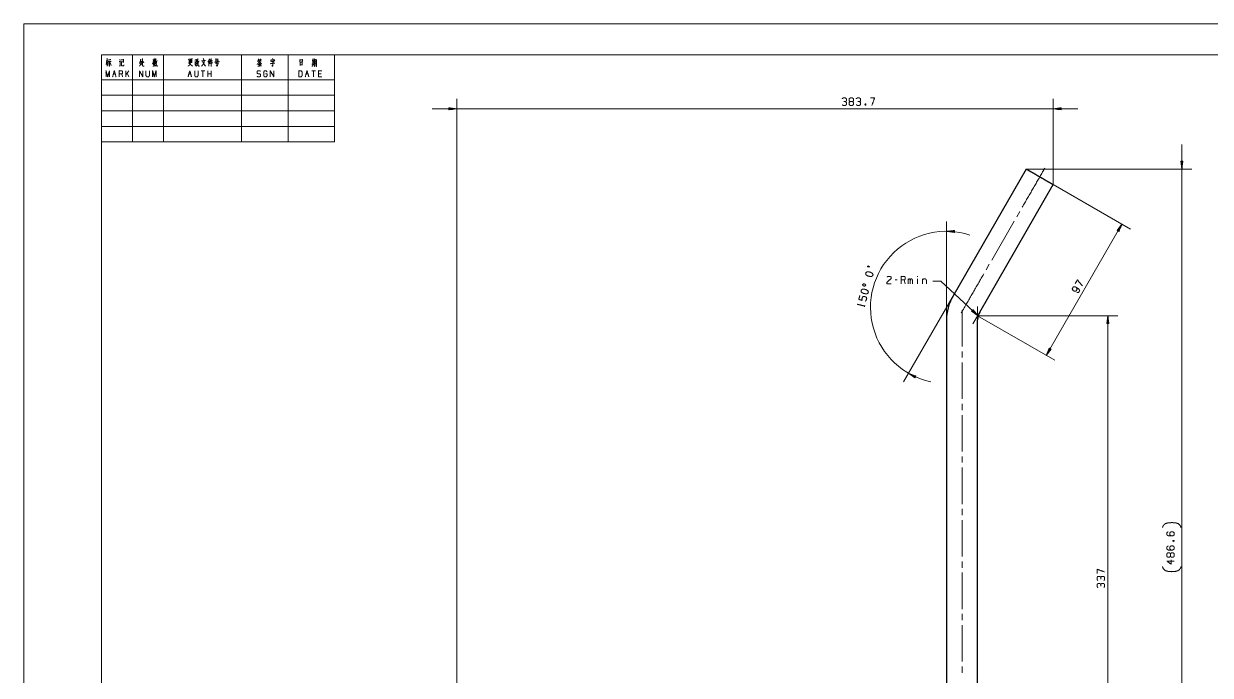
# Model space of a CAD drawing. Header units: millimetres. Extents: x 0 to 594, y 0 to 420.
# Drawn here: x 0 to 381.6, y 210.6 to 420 of the extents above; entities that cross this region are included whole.
import ezdxf

# ---------------------------------------------------------------- set-up
doc = ezdxf.new("R2010")
doc.units = ezdxf.units.MM
doc.layers.add('101', color=7, linetype='Continuous', true_color=0xffffff)

msp = doc.modelspace()

# ---------------------------------------------------------------- linework, layer by layer
at = {"layer": '101', "color": 133, "linetype": 'Continuous', "lineweight": 18}
for p, q in [((594, 420), (0, 420)), ((0, 420), (0, 0)), ((25, 410), (25, 382)), ((25, 410), (100, 410)), ((584, 410), (25, 410)), ((25, 410), (100, 410)), ((25, 410), (25, 10)), ((25, 410), (100, 410)), ((35, 410), (35, 382)), ((45, 410), (45, 382)), ((70, 410), (70, 382)), ((85, 410), (85, 382)), ((100, 410), (100, 382)), ((25, 402), (100, 402)), ((25, 397), (100, 397)), ((25, 392), (100, 392)), ((25, 387), (100, 387)), ((25, 382), (100, 382))]:
    msp.add_line(p, q, dxfattribs=at)
at = {"layer": '101', "color": 72, "linetype": 'Continuous', "lineweight": 18}
for p, q in [((30.93, 408.63), (31.06, 408.24)), ((75.44, 408.32), (75.87, 408.39)), ((76.01, 408.26), (76.54, 408.36)), ((26.76, 408.05), (26.54, 406.94)), ((26.56, 408.12), (27.17, 408.12)), ((26.88, 407.89), (27.1, 407.41)), ((27.3, 407.54), (27.07, 406.67)), ((27.76, 407.52), (28.07, 406.63)), ((30.85, 406.38), (31.12, 406.83)), ((31.33, 407.83), (31.42, 407.72)), ((33.79, 404.9), (32.82, 403.53)), ((32.82, 402.93), (32.82, 404.9)), ((41.53, 407.97), (42.32, 408.14)), ((42.44, 407.91), (42.98, 408.03)), ((53.37, 407.85), (53.89, 407.93)), ((55.11, 406.63), (55.56, 407.18)), ((58.21, 404.9), (57.1, 404.9)), ((57.65, 404.9), (57.65, 402.93)), ((59.22, 402.93), (59.22, 404.9)), ((60.33, 402.93), (60.33, 404.9)), ((75.54, 408.3), (75.65, 407.99)), ((76.03, 407.39), (75.56, 407.31)), ((76.17, 408.24), (76.3, 407.91)), ((93.8, 404.9), (92.68, 404.9)), ((92.76, 408.18), (93.62, 408.3)), ((93.04, 407.83), (93.3, 407.89)), ((93.05, 407.47), (93.28, 407.54)), ((93.24, 404.9), (93.24, 402.93)), ((93.8, 407.81), (94.05, 407.87)), ((28.86, 403.92), (29.41, 403.92)), ((31.81, 402.93), (31.53, 403.92)), ((33.79, 402.93), (33.23, 404.11)), ((53.13, 403.92), (53.69, 403.92)), ((60.33, 403.92), (59.22, 403.92)), ((90.84, 403.92), (91.4, 403.92)), ((95.64, 403.92), (94.81, 403.92)), ((270.64, 394.21), (270.8, 393.79)), ((280.93, 337.64), (280.26, 337.64)), ((283.54, 336.44), (283.21, 337.64)), ((284.48, 336.44), (284.48, 338.01)), ((287.42, 338.01), (287.42, 336.44)), ((289.03, 338.01), (289.03, 336.44)), ((270.39, 329.03), (270.5, 329.44)), ((369.57, 253.71), (370, 253.87))]:
    msp.add_line(p, q, dxfattribs=at)
at = {"layer": '101', "color": 22, "linetype": 'Continuous', "lineweight": 18}
for p, q in [((139.29, 163.5), (139.29, 395.85)), ((331.12, 368.3), (331.12, 395.85)), ((339.05, 392.67), (131.35, 392.67)), ((136.75, 393.01), (136.75, 392.34)), ((139.29, 392.67), (136.75, 393.01)), ((136.75, 393), (136.78, 393)), ((136.75, 393), (136.78, 393)), ((136.75, 392.95), (137.16, 392.95)), ((136.75, 392.9), (137.55, 392.9)), ((136.75, 392.85), (137.94, 392.85)), ((136.75, 392.8), (138.32, 392.8)), ((136.75, 392.75), (138.71, 392.75)), ((136.75, 392.7), (139.09, 392.7)), ((136.75, 392.34), (139.29, 392.67)), ((136.75, 392.65), (139.09, 392.65)), ((136.75, 392.6), (138.71, 392.6)), ((136.75, 392.55), (138.32, 392.55)), ((136.75, 392.49), (137.94, 392.49)), ((136.75, 392.44), (137.55, 392.44)), ((136.75, 392.39), (137.16, 392.39)), ((136.75, 392.34), (136.78, 392.34)), ((136.75, 392.34), (136.78, 392.34)), ((333.66, 393.01), (331.12, 392.67)), ((331.12, 392.67), (333.66, 392.34)), ((333.66, 392.7), (331.31, 392.7)), ((333.66, 392.65), (331.31, 392.65)), ((333.66, 392.75), (331.7, 392.75)), ((333.66, 392.6), (331.7, 392.6)), ((333.66, 392.8), (332.08, 392.8)), ((333.66, 392.55), (332.08, 392.55)), ((333.66, 392.85), (332.47, 392.85)), ((333.66, 392.49), (332.47, 392.49)), ((333.66, 392.9), (332.85, 392.9)), ((333.66, 392.44), (332.85, 392.44)), ((333.66, 392.95), (333.24, 392.95)), ((333.66, 392.39), (333.24, 392.39)), ((333.66, 393), (333.62, 393)), ((333.66, 393), (333.62, 393)), ((333.66, 392.34), (333.62, 392.34)), ((333.66, 392.34), (333.62, 392.34)), ((333.66, 392.34), (333.66, 393.01)), ((372.51, 381.24), (372.51, 122.06)), ((372.17, 375.84), (372.51, 373.3)), ((372.84, 375.84), (372.17, 375.84)), ((372.18, 375.84), (372.18, 375.81)), ((372.18, 375.84), (372.18, 375.81)), ((372.23, 375.84), (372.23, 375.42)), ((372.28, 375.84), (372.28, 375.04)), ((372.33, 375.84), (372.33, 374.65)), ((372.38, 375.84), (372.38, 374.26)), ((372.43, 375.84), (372.43, 373.88)), ((372.48, 375.84), (372.48, 373.49)), ((372.51, 373.3), (372.84, 375.84)), ((372.53, 375.84), (372.53, 373.49)), ((372.58, 375.84), (372.58, 373.88)), ((372.63, 375.84), (372.63, 374.26)), ((372.68, 375.84), (372.68, 374.65)), ((372.73, 375.84), (372.73, 375.04)), ((372.78, 375.84), (372.78, 375.42)), ((372.84, 375.84), (372.84, 375.81)), ((372.84, 375.84), (372.84, 375.81)), ((322.46, 373.3), (375.68, 373.3)), ((331.12, 368.3), (355.95, 353.96)), ((296.79, 324.82), (296.79, 356.47)), ((353.2, 355.55), (328.87, 313.41)), ((353.2, 355.55), (351.64, 353.52)), ((351.87, 353.39), (352.85, 355.08)), ((351.91, 353.36), (353.09, 355.39)), ((351.96, 353.34), (353.13, 355.37)), ((352, 353.31), (352.98, 355.01)), ((352.22, 353.18), (353.2, 355.55)), ((299.33, 353.56), (296.79, 353.29)), ((296.79, 353.29), (299.32, 352.89)), ((299.33, 353.25), (296.98, 353.31)), ((299.32, 353.2), (296.98, 353.26)), ((299.32, 353.15), (297.36, 353.2)), ((299.33, 353.3), (297.37, 353.35)), ((299.33, 353.35), (297.75, 353.39)), ((299.32, 353.1), (297.75, 353.14)), ((299.32, 353.05), (298.13, 353.08)), ((299.33, 353.4), (298.14, 353.43)), ((299.32, 353), (298.52, 353.02)), ((299.33, 353.45), (298.53, 353.48)), ((299.32, 352.95), (298.9, 352.96)), ((299.33, 353.51), (298.92, 353.52)), ((299.32, 352.9), (299.28, 352.9)), ((299.32, 352.9), (299.28, 352.9)), ((299.33, 353.56), (299.3, 353.56)), ((299.33, 353.56), (299.3, 353.56)), ((299.32, 352.89), (299.33, 353.56)), ((351.64, 353.52), (352.22, 353.18)), ((351.65, 353.51), (351.66, 353.54)), ((351.65, 353.51), (351.66, 353.54)), ((351.69, 353.49), (351.9, 353.85)), ((351.74, 353.46), (352.14, 354.16)), ((351.78, 353.44), (352.37, 354.47)), ((351.82, 353.41), (352.61, 354.78)), ((352.04, 353.28), (352.83, 354.65)), ((352.09, 353.26), (352.68, 354.29)), ((352.13, 353.23), (352.53, 353.93)), ((352.18, 353.21), (352.38, 353.57)), ((352.22, 353.18), (352.24, 353.21)), ((352.22, 353.18), (352.24, 353.21)), ((292.4, 337.25), (294.94, 337.25)), ((294.94, 337.25), (306.96, 326.11)), ((298.8, 332.32), (282.97, 304.91)), ((305.32, 328.08), (304.87, 327.59)), ((304.87, 327.6), (304.89, 327.58)), ((304.87, 327.6), (304.89, 327.58)), ((304.87, 327.59), (306.96, 326.11)), ((304.9, 327.63), (305.21, 327.35)), ((304.94, 327.67), (305.53, 327.13)), ((304.97, 327.71), (305.85, 326.9)), ((305.01, 327.75), (306.16, 326.68)), ((305.04, 327.78), (306.48, 326.45)), ((305.08, 327.82), (306.8, 326.23)), ((305.11, 327.86), (306.83, 326.26)), ((305.15, 327.9), (306.58, 326.56)), ((305.18, 327.93), (306.34, 326.86)), ((305.21, 327.97), (306.09, 327.16)), ((305.25, 328.01), (305.84, 327.46)), ((305.28, 328.04), (305.59, 327.76)), ((305.32, 328.08), (305.34, 328.06)), ((305.32, 328.08), (305.34, 328.06)), ((306.96, 326.11), (305.32, 328.08)), ((306.79, 326.16), (351.88, 326.16)), ((306.79, 326.16), (331.62, 311.82)), ((348.71, 326.16), (348.37, 323.62)), ((348.48, 323.62), (348.48, 324.42)), ((348.53, 323.62), (348.53, 324.81)), ((348.58, 323.62), (348.58, 325.19)), ((348.63, 323.62), (348.63, 325.58)), ((348.68, 323.62), (348.68, 325.97)), ((349.04, 323.62), (348.71, 326.16)), ((348.71, 326.16), (348.71, 157.5)), ((348.73, 323.62), (348.73, 325.97)), ((348.78, 323.62), (348.78, 325.58)), ((348.83, 323.62), (348.83, 325.19)), ((348.88, 323.62), (348.88, 324.81)), ((348.93, 323.62), (348.93, 324.42)), ((348.37, 323.62), (349.04, 323.62)), ((348.38, 323.62), (348.38, 323.65)), ((348.38, 323.62), (348.38, 323.65)), ((348.43, 323.62), (348.43, 324.04)), ((348.99, 323.62), (348.99, 324.04)), ((349.04, 323.62), (349.04, 323.65)), ((349.04, 323.62), (349.04, 323.65)), ((329.85, 315.77), (328.87, 313.41)), ((328.87, 313.41), (330.43, 315.44)), ((330.12, 315.62), (328.95, 313.59)), ((330.17, 315.59), (328.99, 313.56)), ((330.08, 315.64), (329.1, 313.95)), ((330.21, 315.57), (329.23, 313.87)), ((330.03, 315.67), (329.25, 314.31)), ((329.99, 315.7), (329.39, 314.67)), ((330.25, 315.54), (329.47, 314.18)), ((329.95, 315.72), (329.54, 315.02)), ((329.9, 315.75), (329.69, 315.38)), ((330.3, 315.52), (329.7, 314.49)), ((329.86, 315.77), (329.84, 315.74)), ((329.86, 315.77), (329.84, 315.74)), ((330.43, 315.44), (329.85, 315.77)), ((330.34, 315.49), (329.94, 314.8)), ((330.39, 315.47), (330.18, 315.11)), ((330.43, 315.44), (330.41, 315.41)), ((330.43, 315.44), (330.41, 315.41)), ((284.56, 307.66), (286.63, 306.15)), ((286.95, 306.74), (284.56, 307.66)), ((286.78, 306.43), (284.72, 307.55)), ((286.8, 306.47), (284.74, 307.59)), ((286.76, 306.38), (285.03, 307.32)), ((286.83, 306.52), (285.1, 307.45)), ((286.73, 306.34), (285.35, 307.09)), ((286.85, 306.56), (285.47, 307.31)), ((286.71, 306.29), (285.66, 306.86)), ((286.88, 306.61), (285.83, 307.17)), ((286.68, 306.25), (285.98, 306.63)), ((286.9, 306.65), (286.19, 307.03)), ((286.66, 306.2), (286.29, 306.4)), ((286.92, 306.69), (286.56, 306.89)), ((286.63, 306.16), (286.61, 306.17)), ((286.63, 306.16), (286.61, 306.17)), ((286.63, 306.15), (286.95, 306.74)), ((286.95, 306.74), (286.92, 306.75)), ((286.95, 306.74), (286.92, 306.75))]:
    msp.add_line(p, q, dxfattribs=at)
at = {"layer": '101', "color": 203, "linetype": 'Continuous', "lineweight": 25}
for p, q in [((322.46, 373.3), (298.8, 332.32)), ((307.46, 327.32), (331.12, 368.3)), ((296.79, 324.82), (296.79, 167.5)), ((306.79, 167.5), (306.79, 324.82))]:
    msp.add_line(p, q, dxfattribs=at)
at = {"layer": '101', "color": 151, "linetype": 'Continuous', "lineweight": 18}
for p, q in [((320.36, 359.67), (319.36, 357.94)), ((318.57, 356.56), (311.35, 344.06)), ((310.55, 342.68), (309.55, 340.95)), ((306.79, 324.82), (306.79, 329.16)), ((307.46, 327.32), (305.29, 323.56)), ((301.79, 314.7), (301.79, 312.7)), ((301.79, 311.11), (301.79, 299.41)), ((301.79, 297.82), (301.79, 295.81)), ((301.79, 294.22), (301.79, 282.52)), ((301.79, 280.93), (301.79, 278.93)), ((301.79, 277.34), (301.79, 265.63)), ((301.79, 264.05), (301.79, 262.04)), ((301.79, 260.45), (301.79, 248.75)), ((301.79, 247.16), (301.79, 245.16)), ((301.79, 243.57), (301.79, 231.86)), ((301.79, 230.28), (301.79, 228.27)), ((301.79, 226.68), (301.79, 214.98)), ((301.79, 213.39), (301.79, 211.39))]:
    msp.add_line(p, q, dxfattribs=at)
at = {"layer": '101', "color": 22, "linetype": 'Continuous', "lineweight": 18}
msp.add_arc((296.79, 328.84), 24.45, 72.0166, 257.9834, dxfattribs=at)
at = {"layer": '101', "color": 203, "linetype": 'Continuous', "lineweight": 25}
for radius in [15, 5]:
    msp.add_arc((311.79, 324.82), radius, 150, 180, dxfattribs=at)
at = {"layer": '101', "color": 72, "linetype": 'Continuous', "lineweight": 18}
for points, knots in [([(26.76, 408.82), (26.87, 408.7), (26.87, 406.36)], [0, 0, 0.064406, 1, 1]), ([(27.29, 408.45), (27.92, 408.45), (27.88, 408.57), (27.83, 408.49)], [0, 0, 0.736242, 0.890347, 1, 1]), ([(31.47, 408.45), (31.4, 408.39), (31.34, 408.45), (32.07, 408.45), (32.07, 408.63), (32.07, 407.54), (32.07, 407.72), (31.42, 407.72), (31.42, 406.58), (31.43, 406.5), (31.55, 406.46), (32.24, 406.46), (32.24, 406.77)], [0, 0, 0.017817, 0.03366, 0.169508, 0.204092, 0.407771, 0.442362, 0.564626, 0.775988, 0.791599, 0.814655, 0.942353, 1, 1]), ([(37.62, 408.59), (37.61, 408.47), (37.54, 408.05), (37.45, 407.76), (37.38, 407.56), (37.29, 407.35), (37.2, 407.18)], [0, 0, 0.084511, 0.368539, 0.57312, 0.721448, 0.873357, 1, 1]), ([(38.17, 408.8), (38.21, 408.7), (38.2, 408.59), (38.18, 406.87), (38.17, 406.98), (38.2, 407.21)], [0, 0, 0.049552, 0.095607, 0.852773, 0.898827, 1, 1]), ([(41.62, 408.55), (41.75, 408.32), (41.78, 408.18)], [0, 0, 0.640221, 1, 1]), ([(41.93, 408.82), (41.96, 408.68), (41.96, 407.54), (41.93, 407.68), (41.96, 407.81)], [0, 0, 0.094651, 0.82363, 0.91828, 1, 1]), ([(42.22, 408.68), (42.22, 408.57), (42.1, 408.1)], [0, 0, 0.174336, 1, 1]), ([(42.53, 408.86), (42.53, 408.74), (42.51, 408.51), (42.47, 408.22), (42.42, 407.91), (42.37, 407.66), (42.29, 407.43), (42.28, 407.37)], [0, 0, 0.081852, 0.232243, 0.425429, 0.632123, 0.800313, 0.957953, 1, 1]), ([(53.63, 408.59), (53.61, 407.93), (53.6, 407.6), (53.59, 407.41), (53.57, 407.31), (53.56, 407.18), (53.51, 407.06), (53.47, 406.96), (53.34, 406.77), (53.19, 406.61), (53.09, 406.54), (52.88, 406.42), (52.84, 406.4)], [0, 0, 0.263781, 0.39576, 0.470168, 0.511774, 0.561574, 0.614015, 0.658781, 0.749609, 0.837597, 0.885288, 0.980674, 1, 1]), ([(52.96, 408.57), (53.01, 408.53), (53.04, 408.55), (54.3, 408.7), (54.26, 408.72), (54.11, 408.68)], [0, 0, 0.045515, 0.068267, 0.872618, 0.903439, 1, 1]), ([(53.19, 408.34), (53.23, 408.16), (53.23, 407.41), (53.22, 407.45), (54.08, 407.6), (54, 407.6), (54.08, 408.39), (54.11, 408.32), (54.07, 408.28), (53.23, 408.18)], [0, 0, 0.051657, 0.252797, 0.264655, 0.500968, 0.524668, 0.738296, 0.756835, 0.773119, 1, 1]), ([(55.08, 408.32), (55.66, 408.43), (55.6, 408.49), (55.53, 407.76), (55.6, 407.76), (55.17, 407.68), (55.14, 407.87), (55.17, 407.64), (55.15, 406.71)], [0, 0, 0.181367, 0.207402, 0.429562, 0.451886, 0.588195, 0.645737, 0.715778, 1, 1]), ([(56.04, 408.8), (56.01, 408.55), (55.93, 408.22), (55.81, 407.87), (55.72, 407.64), (55.66, 407.47), (55.6, 407.33)], [0, 0, 0.162468, 0.38501, 0.62589, 0.784405, 0.898495, 1, 1]), ([(57.76, 408.78), (57.86, 408.59), (57.9, 408.47), (57.93, 408.34)], [0, 0, 0.450463, 0.729648, 1, 1]), ([(59.74, 408.74), (59.67, 408.47), (59.57, 408.22), (59.45, 407.99), (59.34, 407.81), (59.19, 407.6)], [0, 0, 0.218379, 0.42875, 0.629232, 0.801507, 1, 1]), ([(59.99, 408.47), (59.95, 408.14), (59.89, 407.85), (59.83, 407.64), (59.79, 407.52)], [0, 0, 0.342096, 0.644844, 0.865119, 1, 1]), ([(60.27, 408.82), (60.32, 408.74), (60.29, 408.78), (60.3, 406.29), (60.29, 406.48), (60.3, 406.79)], [0, 0, 0.029981, 0.046195, 0.84079, 0.900562, 1, 1]), ([(61.76, 408.82), (61.82, 408.57), (61.82, 407.85), (61.82, 408.03), (62.53, 408.14), (62.41, 408.14), (62.44, 408.65), (62.45, 408.74), (62.48, 408.68), (62.38, 408.65), (61.82, 408.57)], [0, 0, 0.076621, 0.294125, 0.350049, 0.563216, 0.598365, 0.753974, 0.779219, 0.799828, 0.831204, 1, 1]), ([(75.56, 408.74), (75.54, 408.59), (75.43, 408.28), (75.32, 408.03), (75.21, 407.83)], [0, 0, 0.148004, 0.485247, 0.758325, 1, 1]), ([(76.1, 408.74), (76.11, 408.63), (75.94, 408.05)], [0, 0, 0.147214, 1, 1]), ([(79.54, 408.49), (79.54, 408.26), (79.52, 408.1), (79.49, 407.97), (79.46, 407.87)], [0, 0, 0.361961, 0.626178, 0.82906, 1, 1]), ([(79.54, 408.24), (80.77, 408.39), (80.75, 408.43), (80.56, 408.01)], [0, 0, 0.712489, 0.737753, 1, 1]), ([(79.98, 408.84), (80.08, 408.72), (80.12, 408.61), (80.15, 408.45)], [0, 0, 0.364582, 0.619227, 1, 1]), ([(88.81, 408.55), (88.84, 408.34), (88.85, 407.89), (88.87, 407.41), (88.87, 407.02), (88.87, 406.58), (88.87, 406.73), (89.44, 406.85), (89.55, 406.71), (89.58, 406.89), (89.58, 407.14), (89.6, 407.62), (89.61, 408.12), (89.61, 408.53), (89.63, 408.47), (88.85, 408.32)], [0, 0, 0.037589, 0.11951, 0.205161, 0.275875, 0.354037, 0.380091, 0.485119, 0.518615, 0.552521, 0.597188, 0.682831, 0.772197, 0.846642, 0.85812, 1, 1]), ([(92.99, 408.74), (93.02, 408.61), (93.02, 407.06)], [0, 0, 0.075966, 1, 1]), ([(93.4, 408.86), (93.43, 408.74), (93.39, 407.12)], [0, 0, 0.07321, 1, 1]), ([(93.74, 408.57), (93.78, 408.34), (93.78, 407.89), (93.77, 407.39), (93.74, 407.08), (93.67, 406.75), (93.58, 406.54), (93.42, 406.23)], [0, 0, 0.096226, 0.28518, 0.49143, 0.620829, 0.761583, 0.854883, 1, 1]), ([(93.78, 408.32), (94.22, 408.43), (94.18, 408.49), (94.18, 407.81), (94.19, 406.87), (94.18, 406.52), (94.16, 406.32), (94.15, 406.25), (93.93, 406.52), (94.13, 406.34)], [0, 0, 0.13308, 0.155516, 0.357036, 0.631879, 0.735784, 0.797016, 0.815837, 0.918298, 1, 1]), ([(26.46, 402.93), (26.46, 404.9), (27.01, 402.93), (27.57, 404.9), (27.57, 402.93)], [0, 0, 0.245192, 0.5, 0.754808, 1, 1]), ([(27.11, 407.83), (28.07, 407.83), (28.01, 407.99), (27.93, 407.85)], [0, 0, 0.737845, 0.874091, 1, 1]), ([(27.55, 407.83), (27.55, 406.4), (27.39, 406.48)], [0, 0, 0.88751, 1, 1]), ([(30.7, 402.93), (30.7, 404.9), (31.53, 404.9), (31.81, 404.71), (31.81, 404.11), (31.53, 403.92), (30.7, 403.92)], [0, 0, 0.400953, 0.571036, 0.639282, 0.761671, 0.829917, 1, 1]), ([(30.74, 407.89), (30.99, 407.89), (30.99, 408.01), (30.99, 406.56)], [0, 0, 0.136549, 0.20471, 1, 1]), ([(37.2, 402.93), (37.2, 404.9), (38.31, 402.93), (38.31, 404.9)], [0, 0, 0.317574, 0.682426, 1, 1]), ([(37.48, 407.85), (37.95, 407.93), (37.9, 407.97), (37.87, 407.79), (37.81, 407.52), (37.76, 407.35), (37.67, 407.12), (37.6, 406.94), (37.48, 406.73), (37.39, 406.56), (37.21, 406.32)], [0, 0, 0.202443, 0.228126, 0.308395, 0.425619, 0.500391, 0.604278, 0.689473, 0.790704, 0.870498, 1, 1]), ([(37.48, 407.56), (38.41, 406.38), (38.75, 406.4), (38.74, 406.4), (38.43, 406.42), (38.27, 406.56)], [0, 0, 0.63218, 0.773701, 0.779843, 0.909107, 1, 1]), ([(38.3, 407.91), (38.33, 407.89), (38.59, 407.56), (38.66, 407.43)], [0, 0, 0.059406, 0.761029, 1, 1]), ([(39.32, 404.9), (39.32, 403.32), (39.59, 402.93), (40.14, 402.93), (40.43, 403.32), (40.43, 404.9)], [0, 0, 0.337148, 0.438599, 0.557781, 0.662852, 1, 1]), ([(41.94, 407.99), (41.81, 407.76), (41.68, 407.56), (41.55, 407.39), (41.41, 407.25)], [0, 0, 0.287235, 0.555132, 0.786183, 1, 1]), ([(41.44, 402.93), (41.44, 404.9), (42, 402.93), (42.56, 404.9), (42.56, 402.93)], [0, 0, 0.245192, 0.5, 0.754808, 1, 1]), ([(41.53, 407.06), (42.16, 407.21), (42.17, 407.39), (42.17, 407.31), (42.1, 407.06), (42, 406.79), (41.9, 406.58), (41.78, 406.46), (41.68, 406.34), (41.6, 406.27)], [0, 0, 0.304476, 0.392578, 0.431601, 0.553705, 0.689463, 0.798358, 0.878846, 0.954751, 1, 1]), ([(41.91, 407.41), (41.75, 406.83), (41.85, 406.79), (41.97, 406.75), (42.09, 406.69), (42.23, 406.61)], [0, 0, 0.529109, 0.626293, 0.735528, 0.852096, 1, 1]), ([(41.96, 407.95), (42.13, 407.83), (42.22, 407.72)], [0, 0, 0.613168, 1, 1]), ([(42.73, 407.91), (42.69, 407.56), (42.64, 407.31), (42.6, 407.1), (42.54, 406.92), (42.42, 406.67), (42.32, 406.48), (42.2, 406.32), (42.12, 406.23)], [0, 0, 0.194372, 0.33262, 0.448622, 0.555648, 0.706152, 0.822696, 0.933862, 1, 1]), ([(42.41, 407.64), (42.44, 407.6), (42.58, 407.02), (42.69, 406.75), (42.79, 406.46), (42.82, 406.4), (43.04, 406.42), (42.82, 406.44), (42.75, 406.56)], [0, 0, 0.026711, 0.341735, 0.493488, 0.655468, 0.691644, 0.807842, 0.92404, 1, 1]), ([(53.01, 407.35), (53.09, 407.35), (53.37, 407.12), (53.6, 406.92), (53.82, 406.73), (54.1, 406.46), (54.42, 406.5), (54.11, 406.46), (54.01, 406.54)], [0, 0, 0.033469, 0.197844, 0.340784, 0.472463, 0.64945, 0.79792, 0.939754, 1, 1]), ([(54.98, 404.9), (54.98, 403.32), (55.24, 402.93), (55.79, 402.93), (56.09, 403.32), (56.09, 404.9)], [0, 0, 0.337148, 0.438599, 0.557781, 0.662852, 1, 1]), ([(56.18, 407.87), (56.18, 407.74), (56.12, 407.41), (56.06, 407.23), (56, 407.06), (55.93, 406.92), (55.84, 406.77), (55.74, 406.63), (55.5, 406.42), (55.33, 406.34)], [0, 0, 0.067224, 0.249297, 0.354995, 0.450078, 0.537949, 0.629663, 0.725721, 0.894897, 1, 1]), ([(55.74, 407.56), (55.78, 407.54), (56.23, 406.42), (56.51, 406.4), (56.25, 406.46), (56.18, 406.58)], [0, 0, 0.024913, 0.64401, 0.787109, 0.926007, 1, 1]), ([(55.81, 407.83), (56.47, 407.95), (56.39, 407.97), (56.28, 407.93)], [0, 0, 0.769974, 0.857334, 1, 1]), ([(58.08, 408.07), (58.08, 407.95), (58, 407.66), (57.93, 407.43), (57.84, 407.18), (57.71, 406.98), (57.7, 406.94), (57.61, 406.83), (57.51, 406.69), (57.37, 406.56), (57.26, 406.44), (57.13, 406.34)], [0, 0, 0.060656, 0.206644, 0.323462, 0.452151, 0.571984, 0.593423, 0.659723, 0.746397, 0.834814, 0.918176, 1, 1]), ([(57.21, 408.03), (58.49, 408.18), (58.4, 408.2), (58.31, 408.16)], [0, 0, 0.872483, 0.933909, 1, 1]), ([(57.54, 407.81), (57.59, 407.76), (58.3, 406.5), (58.62, 406.44), (58.31, 406.52), (58.21, 406.65)], [0, 0, 0.03086, 0.652651, 0.793753, 0.930721, 1, 1]), ([(59.57, 408.16), (59.58, 406.92), (59.58, 406.32), (59.57, 406.44), (59.58, 406.67)], [0, 0, 0.565701, 0.839109, 0.896079, 1, 1]), ([(59.76, 407.25), (60.8, 407.45), (60.73, 407.47), (60.59, 407.41)], [0, 0, 0.826987, 0.886337, 1, 1]), ([(59.99, 407.89), (60.67, 408.07), (60.59, 408.07), (60.48, 408.01)], [0, 0, 0.772504, 0.853435, 1, 1]), ([(61.37, 407.62), (61.56, 407.62), (61.94, 407.66), (62.88, 407.81), (62.77, 407.83), (62.63, 407.79)], [0, 0, 0.107041, 0.322391, 0.855633, 0.914432, 1, 1]), ([(61.93, 407.66), (61.82, 407.16), (61.79, 407.25), (62.57, 407.37), (62.53, 407.45), (62.53, 407.37), (62.44, 407.02), (62.38, 406.79), (62.31, 406.61), (62.25, 406.46), (62.2, 406.36), (62.17, 406.34), (61.91, 406.81), (62.19, 406.38)], [0, 0, 0.136367, 0.159969, 0.37115, 0.396347, 0.418609, 0.516112, 0.579319, 0.633135, 0.675148, 0.705367, 0.715007, 0.861282, 1, 1]), ([(75.05, 403.12), (75.32, 402.93), (75.89, 402.93), (76.17, 403.14), (76.17, 403.72), (75.89, 403.92), (75.34, 403.92), (75.05, 404.11), (75.05, 404.71), (75.34, 404.9), (75.89, 404.9), (76.17, 404.71)], [0, 0, 0.068034, 0.184053, 0.254517, 0.372333, 0.442796, 0.555841, 0.62637, 0.748388, 0.818918, 0.931962, 1, 1]), ([(75.84, 408.05), (75.82, 407.95), (75.59, 407.58), (75.57, 407.54), (75.46, 407.35), (75.25, 407.12), (75.05, 406.92)], [0, 0, 0.074324, 0.3873, 0.418544, 0.575019, 0.792866, 1, 1]), ([(75.31, 406.38), (76.42, 406.48), (76.35, 406.48), (76.19, 406.46)], [0, 0, 0.825892, 0.879993, 1, 1]), ([(75.5, 407.02), (75.57, 406.75), (75.57, 406.63), (75.56, 406.79)], [0, 0, 0.489861, 0.707985, 1, 1]), ([(75.78, 407.18), (75.84, 406.87), (75.81, 406.71), (75.81, 406.94)], [0, 0, 0.443846, 0.68011, 1, 1]), ([(75.81, 407.91), (76.39, 407.12), (76.63, 407.12), (76.39, 407.14), (76.28, 407.29)], [0, 0, 0.599326, 0.74245, 0.886132, 1, 1]), ([(76.14, 407.16), (76.14, 407.02), (75.97, 406.44)], [0, 0, 0.193066, 1, 1]), ([(77.74, 403.92), (78.29, 403.92), (78.29, 403.32), (78.02, 402.93), (77.45, 402.93), (77.17, 403.32), (77.17, 404.5), (77.46, 404.9), (78, 404.9), (78.28, 404.5)], [0, 0, 0.103295, 0.21479, 0.304259, 0.410272, 0.49974, 0.718891, 0.809955, 0.910532, 1, 1]), ([(79.3, 402.93), (79.3, 404.9), (80.42, 402.93), (80.42, 404.9)], [0, 0, 0.317574, 0.682426, 1, 1]), ([(79.39, 407.16), (80.77, 407.35), (80.68, 407.37), (80.47, 407.31)], [0, 0, 0.820207, 0.87351, 1, 1]), ([(79.68, 407.83), (80.45, 407.93), (80.4, 407.99), (80.11, 407.47)], [0, 0, 0.533862, 0.586724, 1, 1]), ([(80.06, 407.62), (80.09, 407.52), (80.12, 407.39), (80.14, 407.18), (80.14, 406.75), (80.12, 406.61), (80.09, 406.4), (80.05, 406.27), (79.83, 406.63), (80.06, 406.32)], [0, 0, 0.049614, 0.1085, 0.204239, 0.404797, 0.47199, 0.568442, 0.629214, 0.820569, 1, 1]), ([(88.44, 402.93), (89.26, 402.93), (89.55, 403.32), (89.55, 404.5), (89.26, 404.9), (88.44, 404.9), (88.44, 402.93)], [0, 0, 0.142135, 0.227163, 0.431787, 0.516815, 0.65895, 1, 1]), ([(88.87, 407.58), (89.44, 407.7), (89.38, 407.72), (89.25, 407.64)], [0, 0, 0.728515, 0.80596, 1, 1]), ([(90.56, 402.93), (91.12, 404.9), (91.68, 402.93)], [0, 0, 0.5, 1, 1]), ([(92.71, 407), (93.62, 407.16), (93.58, 407.18), (93.52, 407.12)], [0, 0, 0.873261, 0.919205, 1, 1]), ([(93.05, 406.87), (93.04, 406.77), (92.92, 406.56), (92.82, 406.42), (92.71, 406.32)], [0, 0, 0.157105, 0.514468, 0.781135, 1, 1]), ([(93.28, 406.94), (93.45, 406.69), (93.45, 406.58), (93.39, 406.77)], [0, 0, 0.497711, 0.671692, 1, 1]), ([(93.77, 407.27), (93.8, 407.27), (94.03, 407.33)], [0, 0, 0.107795, 1, 1]), ([(95.92, 402.93), (94.81, 402.93), (94.81, 404.9), (95.92, 404.9)], [0, 0, 0.265389, 0.734611, 1, 1]), ([(264.23, 394.96), (264.57, 395.19), (264.57, 395.91), (264.23, 396.14), (263.54, 396.14), (263.21, 395.91)], [0, 0, 0.153882, 0.429861, 0.583735, 0.846133, 1, 1]), ([(263.22, 393.99), (263.54, 393.76), (264.23, 393.76), (264.57, 393.99), (264.57, 394.71), (264.23, 394.96), (263.72, 394.96)], [0, 0, 0.124121, 0.343687, 0.47245, 0.70338, 0.836735, 1, 1]), ([(265.82, 394.96), (265.5, 395.19), (265.5, 395.91), (265.82, 396.14), (266.51, 396.14), (266.84, 395.91), (266.84, 395.19), (266.51, 394.96), (265.82, 394.96), (265.48, 394.71), (265.48, 394.01), (265.82, 393.76), (266.51, 393.76), (266.84, 393.99), (266.84, 394.71), (266.51, 394.96)], [0, 0, 0.047576, 0.136088, 0.18366, 0.267817, 0.317165, 0.405676, 0.455027, 0.539184, 0.590296, 0.675755, 0.72687, 0.811026, 0.860377, 0.948889, 1, 1]), ([(268.78, 394.96), (269.12, 395.19), (269.12, 395.91), (268.78, 396.14), (268.09, 396.14), (267.76, 395.91)], [0, 0, 0.153877, 0.429858, 0.583726, 0.846125, 1, 1]), ([(267.78, 393.99), (268.09, 393.76), (268.78, 393.76), (269.12, 393.99), (269.12, 394.71), (268.78, 394.96), (268.27, 394.96)], [0, 0, 0.124127, 0.343694, 0.472453, 0.703384, 0.836734, 1, 1]), ([(270.64, 393.79), (270.8, 393.79), (270.88, 394.01), (270.8, 394.21), (270.64, 394.21), (270.55, 394.01), (270.64, 393.79), (270.8, 394.21)], [0, 0, 0.093981, 0.236801, 0.365957, 0.459938, 0.589095, 0.731915, 1, 1]), ([(272.82, 393.76), (273.67, 396.14), (272.33, 396.14)], [0, 0, 0.652472, 1, 1]), ([(273.16, 339.36), (273, 339.75), (272.37, 340.1), (271.92, 340.23), (271.17, 340.24), (270.87, 339.98), (270.78, 339.65), (270.91, 339.27), (271.56, 338.91), (272.03, 338.81), (272.74, 338.78), (273.07, 339.04), (273.16, 339.36)], [0, 0, 0.067529, 0.183972, 0.260585, 0.380944, 0.446143, 0.500308, 0.565505, 0.685864, 0.76253, 0.878309, 0.945835, 1, 1]), ([(272.09, 341.84), (271.37, 341.85), (271.45, 342.18), (272.09, 341.84)], [0, 0, 0.406596, 0.595724, 1, 1]), ([(270.73, 335.81), (270.79, 336.03), (270.53, 336.32), (270.22, 336.41), (269.85, 336.29), (269.79, 336.06), (270.05, 335.76), (270.36, 335.67), (270.73, 335.81)], [0, 0, 0.085679, 0.230392, 0.35158, 0.496295, 0.581974, 0.730394, 0.851582, 1, 1]), ([(277.65, 338.59), (277.96, 338.81), (278.65, 338.81), (278.99, 338.59), (278.99, 338.11), (277.63, 336.91), (277.65, 336.44), (278.99, 336.44)], [0, 0, 0.069691, 0.192975, 0.265273, 0.350227, 0.674743, 0.759753, 1, 1]), ([(282.2, 336.44), (282.2, 338.81), (283.21, 338.81), (283.54, 338.59), (283.54, 337.86), (283.21, 337.64), (282.2, 337.64)], [0, 0, 0.400951, 0.571036, 0.639277, 0.761672, 0.829916, 1, 1]), ([(284.48, 337.54), (284.53, 337.81), (284.71, 337.99), (284.9, 337.99), (285.08, 337.81), (285.15, 337.54), (285.15, 336.44)], [0, 0, 0.118879, 0.224456, 0.306984, 0.412561, 0.533085, 1, 1]), ([(285.15, 337.54), (285.2, 337.81), (285.38, 337.99), (285.59, 337.99), (285.75, 337.81), (285.82, 337.54), (285.82, 336.44)], [0, 0, 0.118605, 0.223938, 0.313761, 0.413914, 0.53416, 1, 1]), ([(287.42, 338.66), (287.46, 338.76), (287.42, 338.84), (287.39, 338.76), (287.42, 338.66)], [0, 0, 0.280648, 0.500021, 0.71937, 1, 1]), ([(289.03, 337.41), (289.13, 337.71), (289.33, 337.94), (289.58, 338.01), (289.81, 338.01), (290.05, 337.94), (290.25, 337.71), (290.35, 337.41), (290.35, 336.44)], [0, 0, 0.107754, 0.208453, 0.296011, 0.373821, 0.461379, 0.562078, 0.669834, 1, 1]), ([(340.51, 335.74), (338.88, 337.66), (338.2, 336.5)], [0, 0, 0.652472, 1, 1]), ([(270.64, 330.83), (270.94, 331.1), (271.12, 331.76), (270.99, 332.14), (270.07, 332.39), (269.75, 332.13), (269.57, 331.47), (269.7, 331.08), (268.56, 331.39), (268.92, 332.7)], [0, 0, 0.062228, 0.168345, 0.230573, 0.376816, 0.441264, 0.547379, 0.609609, 0.79049, 1, 1]), ([(271.67, 333.79), (271.51, 334.18), (270.88, 334.53), (270.42, 334.65), (269.68, 334.67), (269.37, 334.41), (269.29, 334.08), (269.42, 333.7), (270.07, 333.34), (270.53, 333.23), (271.25, 333.21), (271.58, 333.47), (271.67, 333.79)], [0, 0, 0.067526, 0.183969, 0.260583, 0.380942, 0.446139, 0.500304, 0.565501, 0.685862, 0.762527, 0.878307, 0.945835, 1, 1]), ([(338.71, 333.58), (339.28, 333.62), (339.63, 334.22), (339.38, 334.74), (338.15, 335.46), (337.57, 335.4), (337.22, 334.81), (337.48, 334.29), (337.88, 334.04), (338.46, 334.09), (338.8, 334.69), (338.56, 335.22)], [0, 0, 0.076855, 0.169522, 0.247726, 0.439295, 0.517498, 0.610165, 0.687023, 0.750925, 0.829128, 0.921798, 1, 1]), ([(268.31, 329.67), (268.15, 329.85), (270.45, 329.24)], [0, 0, 0.093488, 1, 1]), ([(372.24, 258.05), (371.99, 258.67), (371.37, 259.3), (370.56, 259.55), (369.81, 259.61), (369.24, 259.67), (368.68, 259.61), (367.93, 259.55), (367.12, 259.3), (366.49, 258.67), (366.24, 258.05)], [0, 0, 0.090338, 0.208957, 0.323046, 0.424043, 0.500002, 0.575954, 0.676957, 0.791041, 0.90966, 1, 1]), ([(369.07, 255.4), (368.6, 255.72), (368.6, 256.41), (369.07, 256.74), (369.55, 256.74), (370.02, 256.41), (370.02, 255.72), (369.55, 255.4), (368.12, 255.4), (367.65, 255.72), (367.65, 256.41), (368.12, 256.74)], [0, 0, 0.076961, 0.169759, 0.248067, 0.312014, 0.390326, 0.483124, 0.56009, 0.751924, 0.828889, 0.921687, 1, 1]), ([(369.07, 250.85), (368.6, 251.16), (368.6, 251.85), (369.07, 252.19), (369.55, 252.19), (370.02, 251.85), (370.02, 251.16), (369.55, 250.85), (368.12, 250.85), (367.65, 251.16), (367.65, 251.85), (368.12, 252.19)], [0, 0, 0.076959, 0.169759, 0.248067, 0.312014, 0.390326, 0.483126, 0.56009, 0.751924, 0.828887, 0.921687, 1, 1]), ([(370, 253.71), (370, 253.87), (369.77, 253.95), (369.57, 253.87), (369.57, 253.71), (369.77, 253.62), (370, 253.71), (369.57, 253.87)], [0, 0, 0.09398, 0.236776, 0.365954, 0.459934, 0.589117, 0.731917, 1, 1]), ([(368.82, 248.89), (368.6, 248.57), (367.87, 248.57), (367.65, 248.89), (367.65, 249.58), (367.87, 249.91), (368.6, 249.91), (368.82, 249.58), (368.82, 248.89), (369.07, 248.55), (369.77, 248.55), (370.02, 248.89), (370.02, 249.58), (369.8, 249.91), (369.07, 249.91), (368.82, 249.58)], [0, 0, 0.047571, 0.136082, 0.183656, 0.267812, 0.317165, 0.405676, 0.455027, 0.539182, 0.590293, 0.675756, 0.726867, 0.811023, 0.860376, 0.948887, 1, 1]), ([(347.61, 243.8), (345.24, 244.65), (345.24, 243.3)], [0, 0, 0.65247, 1, 1]), ([(372.24, 245.5), (371.99, 244.88), (371.37, 244.25), (370.56, 244), (369.81, 243.94), (369.24, 243.88), (368.68, 243.94), (367.93, 244), (367.12, 244.25), (366.49, 244.88), (366.24, 245.5)], [0, 0, 0.090338, 0.208957, 0.323046, 0.424043, 0.500002, 0.575954, 0.676957, 0.791041, 0.90966, 1, 1]), ([(369.07, 247.64), (369.07, 246.29), (367.65, 247.3), (370.02, 247.3)], [0, 0, 0.245869, 0.565293, 1, 1]), ([(346.41, 242.03), (346.19, 242.37), (345.46, 242.37), (345.24, 242.03), (345.24, 241.34), (345.46, 241.01)], [0, 0, 0.153877, 0.429855, 0.583732, 0.846129, 1, 1]), ([(347.39, 241.03), (347.61, 241.34), (347.61, 242.03), (347.39, 242.37), (346.66, 242.37), (346.41, 242.03), (346.41, 241.52)], [0, 0, 0.124115, 0.343683, 0.472441, 0.703373, 0.836733, 1, 1]), ([(346.41, 239.76), (346.19, 240.09), (345.46, 240.09), (345.24, 239.76), (345.24, 239.07), (345.46, 238.73)], [0, 0, 0.153877, 0.429855, 0.583732, 0.846129, 1, 1]), ([(347.39, 238.75), (347.61, 239.07), (347.61, 239.76), (347.39, 240.09), (346.66, 240.09), (346.41, 239.76), (346.41, 239.24)], [0, 0, 0.124115, 0.343683, 0.472441, 0.703373, 0.836733, 1, 1])]:
    msp.add_open_spline(points, degree=1, knots=knots, dxfattribs=at)
for points in [[(28.58, 402.93), (29.13, 404.9), (29.69, 402.93)], [(52.85, 402.93), (53.41, 404.9), (53.97, 402.93)]]:
    msp.add_open_spline(points, degree=1, dxfattribs=at)
at = {"layer": '101', "color": 151, "linetype": 'Continuous', "lineweight": 18}
for points, knots in [([(328.37, 373.55), (327.58, 372.17), (321.16, 361.05)], [0, 0, 0.109971, 1, 1]), ([(308.76, 339.57), (302.33, 328.44), (301.54, 327.07)], [0, 0, 0.890031, 1, 1]), ([(301.79, 327.99), (301.79, 324.82), (301.79, 316.29)], [0, 0, 0.271284, 1, 1])]:
    msp.add_open_spline(points, degree=1, knots=knots, dxfattribs=at)
at = {"layer": '101', "color": 203, "linetype": 'Continuous', "lineweight": 25}
for points, knots in [([(322.46, 373.3), (322.88, 373.05), (324.09, 372.36), (325.82, 371.36), (326.79, 370.8)], [0, 0, 0.099031, 0.376511, 0.777482, 1, 1]), ([(326.79, 370.8), (328.67, 369.72), (330.17, 368.85), (331.01, 368.36), (331.12, 368.3)], [0, 0, 0.433882, 0.781827, 0.974929, 1, 1])]:
    msp.add_open_spline(points, degree=1, knots=knots, dxfattribs=at)

doc.saveas('drawing.dxf')
